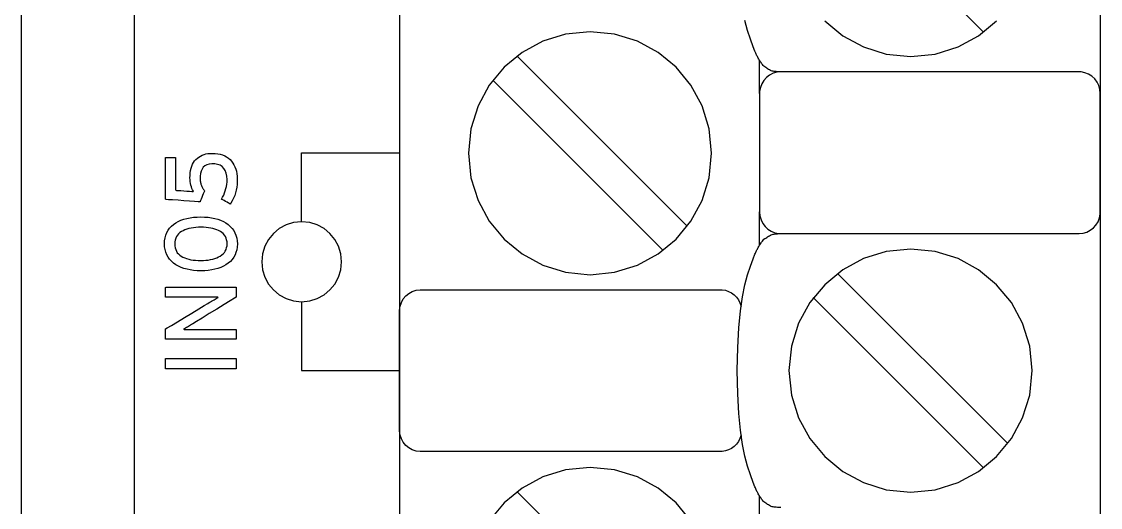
# Model space of a CAD drawing. Extents: x 1 to 47.7, y 0.2 to 33.3.
# Drawn here: x 31.778 to 33.262, y 11.747 to 12.416 of the extents above; entities that cross this region are included whole.
import ezdxf

# ---------------------------------------------------------------- set-up
doc = ezdxf.new("R2010")
doc.units = 0
doc.header["$MEASUREMENT"] = 0
doc.layers.add('4_0_____DWG', color=7, linetype='CONTINUOUS')

msp = doc.modelspace()

# ---------------------------------------------------------------- linework, layer by layer
at = {"layer": '4_0_____DWG'}
for points in [[(31.778, 11.6853), (31.778, 12.0833), (31.778, 12.2815), (31.778, 12.479), (31.778, 12.6758), (31.778, 12.8716), (31.778, 13.0665), (31.778, 13.2603), (31.778, 13.453), (31.778, 13.6443), (31.778, 13.8343), (31.778, 14.0228), (31.778, 14.2098), (31.778, 14.3951), (31.778, 14.5786), (31.778, 14.7603), (31.778, 14.94)], [(33.1014, 12.4015), (32.8671, 12.6358)], [(31.9334, 11.6498), (31.9334, 11.7526), (31.9334, 11.8535), (31.9334, 11.9524), (31.9334, 12.0493), (31.9334, 12.144), (31.9334, 12.2366), (31.9334, 12.327), (31.9334, 12.4151), (31.9334, 12.5008)], [(32.298, 12.4601), (32.298, 12.349), (32.298, 12.2325), (32.298, 12.1112), (32.298, 11.9854), (32.298, 11.8556), (32.298, 11.7222)], [(33.2621, 11.6231), (33.2621, 11.7646), (33.2621, 11.9038), (33.2621, 12.0403), (33.2621, 12.1737), (33.2621, 12.3035), (33.2621, 12.4294)], [(32.8224, 12.3468), (32.8209, 12.3468), (32.8194, 12.3468), (32.8178, 12.3469), (32.8162, 12.347), (32.8146, 12.3471), (32.8131, 12.3473), (32.8117, 12.3475), (32.8105, 12.3478), (32.8094, 12.3482), (32.8081, 12.3488), (32.8069, 12.3495), (32.8056, 12.3502), (32.8043, 12.3511), (32.8031, 12.3519), (32.8018, 12.3527), (32.8005, 12.3536), (32.7993, 12.3544), (32.7981, 12.3556), (32.7971, 12.3569), (32.7961, 12.3582), (32.7952, 12.3594), (32.7943, 12.3607), (32.7935, 12.3619), (32.7927, 12.3631), (32.792, 12.3644), (32.7914, 12.3656), (32.7907, 12.3668), (32.7902, 12.3679), (32.7896, 12.3689), (32.7891, 12.37), (32.7886, 12.3711), (32.7881, 12.3723), (32.7875, 12.3736), (32.7869, 12.3751), (32.7844, 12.3814), (32.7806, 12.3917), (32.7768, 12.4035), (32.7731, 12.4173)], [(32.8828, 12.417), (32.9076, 12.3965), (32.936, 12.3811), (32.9674, 12.3713), (33.0011, 12.3679), (33.0348, 12.3713), (33.0662, 12.3811), (33.0946, 12.3965), (33.1193, 12.417)], [(32.6938, 12.1343), (32.4595, 12.3686)], [(32.7932, 12.3168), (32.7932, 12.3624)], [(32.6604, 12.1009), (32.4261, 12.3351)], [(32.1633, 12.1402), (32.1633, 12.2352), (32.298, 12.2352)], [(32.7932, 12.1084), (32.7932, 12.154)], [(32.8224, 11.7468), (32.8209, 11.7468), (32.8194, 11.7468), (32.8178, 11.7469), (32.8162, 11.747), (32.8146, 11.7471), (32.8131, 11.7473), (32.8117, 11.7475), (32.8105, 11.7478), (32.8094, 11.7482), (32.8081, 11.7488), (32.8069, 11.7495), (32.8056, 11.7502), (32.8043, 11.7511), (32.8031, 11.7519), (32.8018, 11.7527), (32.8005, 11.7536), (32.7993, 11.7544), (32.7981, 11.7556), (32.7971, 11.7569), (32.7961, 11.7582), (32.7952, 11.7594), (32.7943, 11.7607), (32.7935, 11.7619), (32.7927, 11.7631), (32.792, 11.7644), (32.7914, 11.7656), (32.7907, 11.7668), (32.7902, 11.7679), (32.7896, 11.7689), (32.7891, 11.77), (32.7886, 11.7711), (32.7881, 11.7723), (32.7875, 11.7736), (32.7869, 11.7751), (32.7844, 11.7814), (32.7806, 11.7917), (32.7768, 11.8035), (32.7731, 11.8173), (32.7698, 11.8337), (32.7669, 11.8532), (32.7646, 11.8762), (32.7632, 11.9034), (32.7626, 11.9353), (32.7632, 11.9672), (32.7646, 11.9944), (32.7669, 12.0174), (32.7698, 12.0369), (32.7731, 12.0533), (32.7768, 12.0671), (32.7806, 12.0789), (32.7844, 12.0891), (32.7869, 12.0955), (32.7875, 12.097), (32.7881, 12.0983), (32.7886, 12.0995), (32.7891, 12.1006), (32.7896, 12.1016), (32.7902, 12.1027), (32.7907, 12.1038), (32.7914, 12.105), (32.792, 12.1062), (32.7927, 12.1074), (32.7935, 12.1087), (32.7943, 12.1099), (32.7952, 12.1111), (32.7961, 12.1124), (32.7971, 12.1137), (32.7981, 12.115), (32.7993, 12.1162), (32.8005, 12.117), (32.8018, 12.1178), (32.8031, 12.1187), (32.8043, 12.1195), (32.8056, 12.1203), (32.8069, 12.1211), (32.8081, 12.1218), (32.8094, 12.1224), (32.8105, 12.1228), (32.8117, 12.1231), (32.8131, 12.1234), (32.8146, 12.1236), (32.8162, 12.1237), (32.8178, 12.1238), (32.8194, 12.1239), (32.8209, 12.124), (32.8224, 12.124)], [(33.1348, 11.8349), (32.9005, 12.0692)], [(32.7678, 11.8462), (32.7663, 11.8418), (32.7642, 11.8377), (32.7615, 11.834), (32.7583, 11.8308), (32.7546, 11.8281), (32.7506, 11.826), (32.7462, 11.8246), (32.7416, 11.8239), (32.7341, 11.8238), (32.7019, 11.8238), (32.6478, 11.8238), (32.5801, 11.8238), (32.5071, 11.8238), (32.4371, 11.8238), (32.3783, 11.8238), (32.339, 11.8238), (32.3262, 11.8238), (32.3206, 11.8245), (32.3155, 11.8263), (32.3107, 11.8289), (32.3066, 11.8323), (32.3031, 11.8365), (32.3005, 11.8412), (32.2987, 11.8465), (32.2978, 11.8521), (32.2978, 11.8571), (32.2978, 11.8713), (32.2978, 11.8936), (32.2978, 11.9208), (32.2978, 11.9497), (32.2978, 11.9769), (32.2978, 11.9992), (32.2978, 12.0134), (32.2978, 12.0183), (32.2987, 12.024), (32.3005, 12.0292), (32.3031, 12.034), (32.3066, 12.0382), (32.3107, 12.0416), (32.3155, 12.0442), (32.3206, 12.0459), (32.3262, 12.0466), (32.339, 12.0467), (32.3783, 12.0467), (32.4371, 12.0467), (32.5071, 12.0467), (32.5801, 12.0467), (32.6478, 12.0467), (32.7019, 12.0467), (32.7341, 12.0467), (32.7416, 12.0466), (32.7463, 12.0459), (32.7507, 12.0444), (32.7547, 12.0423), (32.7583, 12.0396), (32.7615, 12.0363), (32.7642, 12.0326), (32.7663, 12.0285), (32.7678, 12.024)], [(32.1633, 12.0302), (32.1633, 11.9352), (32.298, 11.9352)], [(33.1014, 11.8015), (32.8671, 12.0358)], [(32.0733, 11.9378), (31.9761, 11.9378), (31.9761, 11.9519), (32.0733, 11.9519), (32.0733, 11.9378)], [(32.6987, 11.7282), (32.6783, 11.753), (32.6536, 11.7734), (32.6252, 11.7888), (32.5938, 11.7986), (32.5601, 11.802), (32.5264, 11.7986), (32.495, 11.7888), (32.4666, 11.7734), (32.4418, 11.753), (32.4213, 11.7282)], [(32.6938, 11.5343), (32.4595, 11.7686)], [(32.7932, 11.7168), (32.7932, 11.7624)]]:
    msp.add_lwpolyline(points, dxfattribs=at)
for points in [[(32.5601, 12.0673), (32.5938, 12.0707), (32.6252, 12.0804), (32.6536, 12.0959), (32.6783, 12.1163), (32.6987, 12.1411), (32.7141, 12.1695), (32.7238, 12.201), (32.7272, 12.2347), (32.7238, 12.2684), (32.7141, 12.2998), (32.6987, 12.3282), (32.6783, 12.353), (32.6536, 12.3734), (32.6252, 12.3888), (32.5938, 12.3986), (32.5601, 12.402), (32.5264, 12.3986), (32.495, 12.3888), (32.4666, 12.3734), (32.4418, 12.353), (32.4213, 12.3282), (32.4059, 12.2998), (32.3961, 12.2684), (32.3927, 12.2347), (32.3961, 12.201), (32.4059, 12.1695), (32.4213, 12.1411), (32.4418, 12.1163), (32.4666, 12.0959), (32.495, 12.0804), (32.5264, 12.0707)], [(32.8224, 12.3468), (32.8169, 12.3463), (32.8117, 12.3447), (32.8069, 12.3423), (32.8027, 12.339), (32.7991, 12.335), (32.7963, 12.3304), (32.7944, 12.3252), (32.7933, 12.3197), (32.7932, 12.3152), (32.7932, 12.3034), (32.7932, 12.2829), (32.7932, 12.2567), (32.7932, 12.2282), (32.7932, 12.2005), (32.7932, 12.1768), (32.7932, 12.1602), (32.7932, 12.154), (32.7937, 12.1483), (32.7952, 12.1429), (32.7976, 12.1381), (32.8008, 12.1337), (32.8047, 12.1301), (32.8092, 12.1272), (32.8142, 12.1252), (32.8196, 12.1241), (32.8265, 12.124), (32.8563, 12.124), (32.908, 12.124), (32.9738, 12.124), (33.0456, 12.124), (33.1155, 12.124), (33.1752, 12.124), (33.217, 12.124), (33.2327, 12.124), (33.2383, 12.1245), (33.2435, 12.1261), (33.2482, 12.1285), (33.2524, 12.1318), (33.256, 12.1358), (33.2588, 12.1404), (33.2608, 12.1456), (33.2618, 12.1511), (33.2619, 12.1556), (33.2619, 12.1674), (33.2619, 12.1879), (33.2619, 12.2141), (33.2619, 12.2426), (33.2619, 12.2703), (33.2619, 12.294), (33.2619, 12.3106), (33.2619, 12.3168), (33.2614, 12.3225), (33.2599, 12.3279), (33.2575, 12.3327), (33.2543, 12.3371), (33.2504, 12.3407), (33.2459, 12.3436), (33.2409, 12.3456), (33.2355, 12.3467), (33.2286, 12.3468), (33.1989, 12.3468), (33.1471, 12.3468), (33.0813, 12.3468), (33.0095, 12.3468), (32.9397, 12.3468), (32.8799, 12.3468), (32.8381, 12.3468)], [(32.0403, 12.2345), (32.0442, 12.2343), (32.0479, 12.2339), (32.0513, 12.2332), (32.0545, 12.2323), (32.0574, 12.2311), (32.0601, 12.2296), (32.0626, 12.2279), (32.0648, 12.2259), (32.0668, 12.2237), (32.0686, 12.2212), (32.0701, 12.2186), (32.0715, 12.2159), (32.0726, 12.2129), (32.0735, 12.2098), (32.0741, 12.2065), (32.0746, 12.2031), (32.0748, 12.1994), (32.0748, 12.1956), (32.0746, 12.1916), (32.0741, 12.1877), (32.0734, 12.1838), (32.0724, 12.1801), (32.0712, 12.1764), (32.0697, 12.1727), (32.0679, 12.1692), (32.066, 12.1657), (32.0651, 12.1647), (32.0641, 12.1652), (32.0626, 12.1661), (32.0607, 12.1671), (32.0587, 12.1683), (32.0567, 12.1694), (32.055, 12.1704), (32.0537, 12.1711), (32.0532, 12.1714), (32.0546, 12.174), (32.0561, 12.177), (32.0573, 12.1799), (32.0583, 12.1829), (32.0592, 12.1859), (32.0599, 12.1889), (32.0604, 12.192), (32.0607, 12.195), (32.0607, 12.1983), (32.0604, 12.203), (32.0595, 12.2072), (32.0581, 12.2107), (32.0563, 12.2137), (32.0539, 12.2162), (32.0511, 12.218), (32.0477, 12.2193), (32.0438, 12.22), (32.0397, 12.2201), (32.0361, 12.2196), (32.033, 12.2186), (32.0303, 12.2172), (32.028, 12.2153), (32.0263, 12.2129), (32.0249, 12.21), (32.0241, 12.2067), (32.0236, 12.2029), (32.0236, 12.2003), (32.0236, 12.199), (32.0237, 12.1977), (32.0238, 12.1965), (32.024, 12.1953), (32.0242, 12.1942), (32.0244, 12.1931), (32.0247, 12.192), (32.025, 12.191), (32.0254, 12.19), (32.0258, 12.189), (32.0263, 12.1881), (32.0268, 12.1872), (32.0273, 12.1863), (32.0278, 12.1854), (32.0284, 12.1845), (32.0291, 12.1836), (32.0297, 12.1828), (32.0295, 12.1823), (32.0289, 12.1808), (32.028, 12.1787), (32.0271, 12.1763), (32.026, 12.1737), (32.025, 12.1713), (32.0242, 12.1694), (32.0237, 12.1681), (32.0235, 12.1678), (32.0211, 12.1679), (32.016, 12.1683), (32.0091, 12.1688), (32.0012, 12.1693), (31.9932, 12.1698), (31.9858, 12.1703), (31.9801, 12.1707), (31.9767, 12.171), (31.9761, 12.1714), (31.9761, 12.1752), (31.9761, 12.182), (31.9761, 12.1907), (31.9761, 12.2005), (31.9761, 12.2102), (31.9761, 12.2188), (31.9761, 12.2253), (31.9761, 12.2286), (31.9763, 12.2289), (31.9774, 12.2289), (31.9792, 12.2289), (31.9813, 12.2289), (31.9837, 12.2289), (31.986, 12.2289), (31.9879, 12.2289), (31.9893, 12.2289), (31.9899, 12.2289), (31.9899, 12.2276), (31.9899, 12.2235), (31.9899, 12.2174), (31.9899, 12.2101), (31.9899, 12.2024), (31.9899, 12.1951), (31.9899, 12.189), (31.9899, 12.1849), (31.99, 12.1836), (31.991, 12.1835), (31.9935, 12.1833), (31.9971, 12.1831), (32.0011, 12.1828), (32.0053, 12.1825), (32.0092, 12.1822), (32.0123, 12.1819), (32.0142, 12.1818), (32.0143, 12.1824), (32.0133, 12.1842), (32.0124, 12.1862), (32.0116, 12.1883), (32.011, 12.1906), (32.0105, 12.193), (32.0101, 12.1955), (32.0098, 12.1981), (32.0096, 12.2008), (32.0097, 12.2041), (32.0099, 12.2076), (32.0104, 12.2109), (32.0111, 12.2139), (32.012, 12.2168), (32.0131, 12.2194), (32.0145, 12.2218), (32.016, 12.2241), (32.0178, 12.2261), (32.0198, 12.2278), (32.0219, 12.2294), (32.0241, 12.2307), (32.0265, 12.2319), (32.029, 12.2328), (32.0316, 12.2336), (32.0344, 12.2341), (32.0373, 12.2344)], [(32.0245, 12.1469), (32.0297, 12.1468), (32.0346, 12.1464), (32.0393, 12.1458), (32.0437, 12.1449), (32.0479, 12.1437), (32.0518, 12.1423), (32.0556, 12.1406), (32.059, 12.1386), (32.0623, 12.1364), (32.0651, 12.1339), (32.0677, 12.1312), (32.0698, 12.1282), (32.0715, 12.125), (32.0729, 12.1216), (32.0739, 12.1178), (32.0746, 12.1139), (32.0749, 12.1097), (32.0746, 12.1055), (32.074, 12.1016), (32.0729, 12.0979), (32.0716, 12.0945), (32.0698, 12.0913), (32.0677, 12.0884), (32.0652, 12.0857), (32.0624, 12.0832), (32.0592, 12.081), (32.0558, 12.0791), (32.0521, 12.0774), (32.0482, 12.0759), (32.044, 12.0748), (32.0396, 12.0739), (32.0349, 12.0732), (32.03, 12.0728), (32.0248, 12.0727), (32.0196, 12.0728), (32.0147, 12.0732), (32.01, 12.0739), (32.0056, 12.0748), (32.0014, 12.076), (31.9974, 12.0774), (31.9937, 12.0792), (31.9902, 12.0811), (31.987, 12.0834), (31.9841, 12.0859), (31.9816, 12.0886), (31.9795, 12.0915), (31.9777, 12.0947), (31.9764, 12.0982), (31.9754, 12.1019), (31.9748, 12.1058), (31.9746, 12.1099), (31.9748, 12.1141), (31.9754, 12.1181), (31.9764, 12.1218), (31.9778, 12.1253), (31.9795, 12.1285), (31.9816, 12.1314), (31.9841, 12.1341), (31.9869, 12.1365), (31.9901, 12.1387), (31.9935, 12.1407), (31.9972, 12.1423), (32.0011, 12.1437), (32.0053, 12.1449), (32.0098, 12.1458), (32.0144, 12.1464), (32.0194, 12.1468)], [(32.2183, 12.0852), (32.2172, 12.0963), (32.214, 12.1066), (32.2089, 12.116), (32.2022, 12.1241), (32.1941, 12.1308), (32.1847, 12.1359), (32.1744, 12.1391), (32.1633, 12.1402), (32.1522, 12.1391), (32.1419, 12.1359), (32.1325, 12.1308), (32.1244, 12.1241), (32.1177, 12.116), (32.1126, 12.1066), (32.1094, 12.0963), (32.1083, 12.0852), (32.1094, 12.0741), (32.1126, 12.0638), (32.1177, 12.0545), (32.1244, 12.0463), (32.1325, 12.0396), (32.1419, 12.0345), (32.1522, 12.0313), (32.1633, 12.0302), (32.1744, 12.0313), (32.1847, 12.0345), (32.1941, 12.0396), (32.2022, 12.0463), (32.2089, 12.0545), (32.214, 12.0638), (32.2172, 12.0741)], [(32.0248, 12.1327), (32.0212, 12.1326), (32.0177, 12.1324), (32.0144, 12.132), (32.0112, 12.1315), (32.0082, 12.1309), (32.0054, 12.1301), (32.0027, 12.1291), (32.0001, 12.128), (31.9978, 12.1268), (31.9957, 12.1253), (31.9938, 12.1237), (31.9923, 12.1218), (31.991, 12.1198), (31.99, 12.1175), (31.9893, 12.1151), (31.9888, 12.1125), (31.9887, 12.1097), (31.9888, 12.1069), (31.9893, 12.1043), (31.99, 12.1019), (31.991, 12.0997), (31.9922, 12.0977), (31.9938, 12.0959), (31.9956, 12.0943), (31.9976, 12.0928), (32, 12.0916), (32.0025, 12.0905), (32.0051, 12.0895), (32.008, 12.0887), (32.0109, 12.088), (32.0141, 12.0875), (32.0174, 12.0872), (32.0209, 12.087), (32.0245, 12.0869), (32.0281, 12.087), (32.0316, 12.0872), (32.0349, 12.0876), (32.038, 12.0881), (32.041, 12.0888), (32.0438, 12.0897), (32.0465, 12.0907), (32.049, 12.0918), (32.0514, 12.0931), (32.0535, 12.0946), (32.0554, 12.0962), (32.057, 12.098), (32.0583, 12.1), (32.0594, 12.1022), (32.0601, 12.1046), (32.0606, 12.1072), (32.0608, 12.1099), (32.0606, 12.1128), (32.0601, 12.1154), (32.0594, 12.1178), (32.0584, 12.12), (32.0571, 12.122), (32.0555, 12.1239), (32.0536, 12.1255), (32.0515, 12.1269), (32.0491, 12.1282), (32.0466, 12.1292), (32.044, 12.1301), (32.0412, 12.1309), (32.0382, 12.1316), (32.0351, 12.1321), (32.0318, 12.1324), (32.0284, 12.1326)], [(33.0011, 11.7679), (33.0348, 11.7713), (33.0662, 11.7811), (33.0946, 11.7965), (33.1193, 11.817), (33.1397, 11.8417), (33.1551, 11.8702), (33.1648, 11.9016), (33.1682, 11.9354), (33.1648, 11.9691), (33.1551, 12.0005), (33.1397, 12.0289), (33.1193, 12.0536), (33.0946, 12.074), (33.0662, 12.0895), (33.0348, 12.0992), (33.0011, 12.1026), (32.9674, 12.0992), (32.936, 12.0895), (32.9076, 12.074), (32.8828, 12.0536), (32.8623, 12.0289), (32.8469, 12.0005), (32.8371, 11.9691), (32.8337, 11.9354), (32.8371, 11.9016), (32.8469, 11.8702), (32.8623, 11.8417), (32.8828, 11.817), (32.9076, 11.7965), (32.936, 11.7811), (32.9674, 11.7713)], [(32.0733, 12.0365), (32.0711, 12.0352), (32.0651, 12.0315), (32.0566, 12.0263), (32.0466, 12.0201), (32.0361, 12.0137), (32.0264, 12.0077), (32.0185, 12.0028), (32.0135, 11.9997), (32.0119, 11.9987), (32.0104, 11.9978), (32.0089, 11.997), (32.0075, 11.9961), (32.0061, 11.9953), (32.0047, 11.9945), (32.0034, 11.9937), (32.0021, 11.993), (32.0009, 11.9923), (32.0017, 11.992), (32.004, 11.992), (32.0065, 11.992), (32.0089, 11.992), (32.0115, 11.992), (32.0141, 11.992), (32.0169, 11.9921), (32.0196, 11.9921), (32.0225, 11.9921), (32.0243, 11.9921), (32.0288, 11.9921), (32.0356, 11.9921), (32.0438, 11.9921), (32.0524, 11.9921), (32.0606, 11.9921), (32.0674, 11.9921), (32.0719, 11.9921), (32.0733, 11.9921), (32.0733, 11.9915), (32.0733, 11.99), (32.0733, 11.9881), (32.0733, 11.9858), (32.0733, 11.9834), (32.0733, 11.9813), (32.0733, 11.9796), (32.0733, 11.9786), (32.0726, 11.9784), (32.0663, 11.9784), (32.0549, 11.9784), (32.04, 11.9784), (32.0235, 11.9784), (32.0071, 11.9784), (31.9927, 11.9784), (31.9818, 11.9784), (31.9764, 11.9784), (31.9761, 11.9787), (31.9761, 11.9799), (31.9761, 11.9817), (31.9761, 11.984), (31.9761, 11.9865), (31.9761, 11.9889), (31.9761, 11.9909), (31.9761, 11.9923), (31.9761, 11.9928), (31.9783, 11.9941), (31.9841, 11.9976), (31.9924, 12.0026), (32.0021, 12.0085), (32.0123, 12.0146), (32.0217, 12.0203), (32.0294, 12.025), (32.0343, 12.0279), (32.036, 12.0289), (32.0378, 12.0299), (32.0395, 12.031), (32.0412, 12.0319), (32.0428, 12.0328), (32.0444, 12.0337), (32.0458, 12.0346), (32.0473, 12.0354), (32.0486, 12.0361), (32.0479, 12.0364), (32.0455, 12.0364), (32.043, 12.0363), (32.0404, 12.0363), (32.0378, 12.0363), (32.0351, 12.0363), (32.0324, 12.0363), (32.0296, 12.0363), (32.0267, 12.0363), (32.0249, 12.0363), (32.0204, 12.0363), (32.0136, 12.0363), (32.0055, 12.0363), (31.9969, 12.0363), (31.9888, 12.0363), (31.982, 12.0363), (31.9775, 12.0363), (31.9761, 12.0363), (31.9761, 12.0369), (31.9761, 12.0383), (31.9761, 12.0403), (31.9761, 12.0426), (31.9761, 12.045), (31.9761, 12.0471), (31.9761, 12.0488), (31.9761, 12.0498), (31.9768, 12.05), (31.9831, 12.05), (31.9946, 12.05), (32.0094, 12.05), (32.0259, 12.05), (32.0423, 12.05), (32.0567, 12.05), (32.0676, 12.05), (32.073, 12.05), (32.0733, 12.0497), (32.0733, 12.0486), (32.0733, 12.0469), (32.0733, 12.0447), (32.0733, 12.0424), (32.0733, 12.0402), (32.0733, 12.0383), (32.0733, 12.037)]]:
    msp.add_lwpolyline(points, close=True, dxfattribs=at)

doc.saveas('drawing.dxf')
